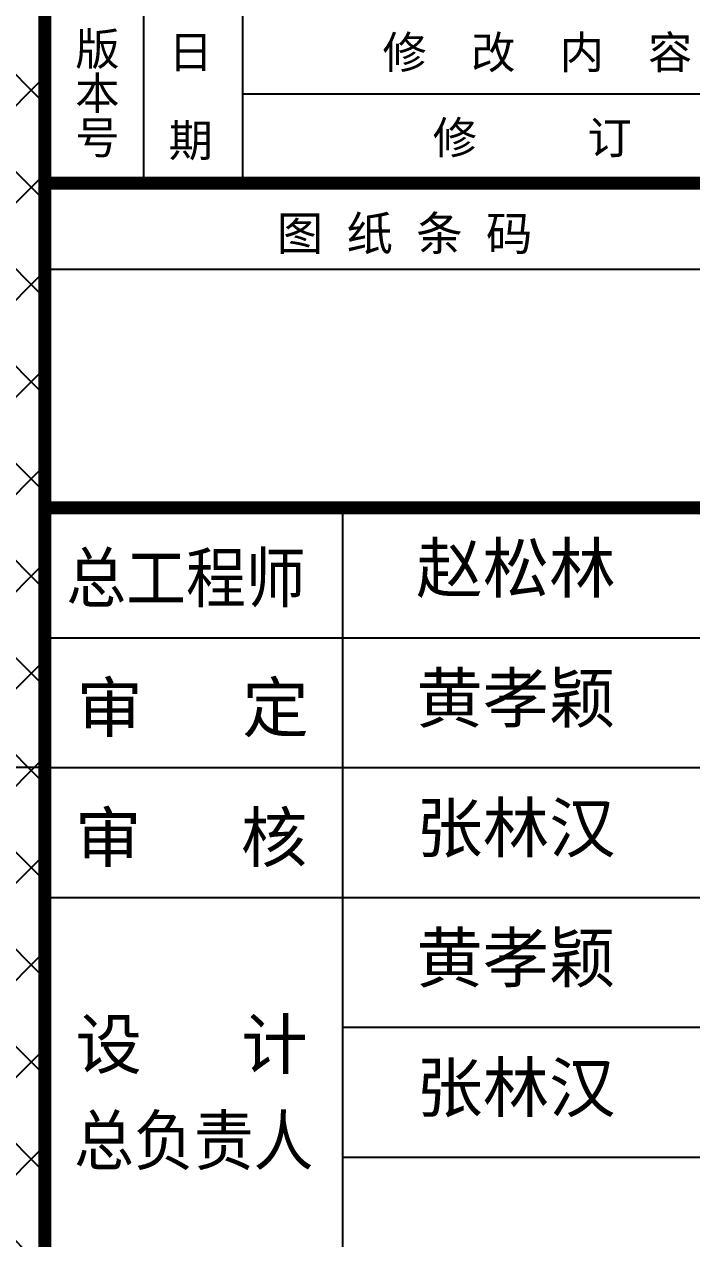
# Model space of a CAD drawing. Header units: millimetres. Extents: x 12325263 to 13848842, y -1463133 to 573208.
# Drawn here: x 12637402 to 12643565, y -1383245 to -1372023 of the extents above; entities that cross this region are included whole.
import ezdxf
from ezdxf.enums import TextEntityAlignment as Align

# ---------------------------------------------------------------- set-up
doc = ezdxf.new("R2010")
doc.units = ezdxf.units.MM
doc.header["$LTSCALE"] = 1000
for name, color, linetype in [('A-WALL-PATT', 8, 'Continuous'), ('TITEXT', 7, 'Continuous'), ('TITLIN', 7, 'Continuous'), ('图框层', 3, 'Continuous')]:
    doc.layers.add(name, color=color, linetype=linetype)
doc.styles.add('ACHT', font='simhei.ttf')
doc.styles.add('TITMK', font='simhei.ttf')
doc.styles.add('TITXC', font='simhei.ttf')
doc.styles.add('TITXH', font='')
doc.styles.add('TITXV', font='', dxfattribs={"width": 0.7})
doc.styles.get('TITXH').set_extended_font_data('@SimSun')
doc.styles.get('TITXV').set_extended_font_data('SimSun')

# ---------------------------------------------------------------- blocks, each defined once
blk = doc.blocks.new('21GZ_LABEL2a')
at = {"layer": '图框层', "style": 'TITXV'}
for s, p in [('赵松林', (-36, 198)), ('黄孝颖', (-36, 190)), ('张林汉', (-36, 182)), ('黄孝颖', (-36, 174)), ('张林汉', (-36, 166))]:
    blk.add_text(s, height=3, dxfattribs=at).set_placement(p, align=Align.BOTTOM_CENTER)
blk = doc.blocks.new('TITLEA0')
at = {"layer": 'TITLIN'}
for p, q in [((-5891.8, 28871.4), (-5891.8, 21532.2)), ((-5283.6, 28871.4), (-5283.6, 21532.2)), ((-5283.6, 22082.9), (-47, 22082.9))]:
    blk.add_line(p, q, dxfattribs=at)
at = {"layer": 'TITLIN', "const_width": 80}
blk.add_lwpolyline([(-6500, 78726.4), (-6500, 21532.2)], dxfattribs=at)
at = {"layer": 'TITEXT', "style": 'TITXH'}
for s, p in [('版本号', (-6280.2, 22498.7)), ('日  期', (-5705.9, 22480.5))]:
    blk.add_text(s, height=200, rotation=270, dxfattribs=at).set_placement(p)
at = {"layer": 'TITEXT', "style": 'TITXV'}
for s, p in [('修  改  内  容', (-4421.3, 22237.8)), ('修     订     栏', (-4111.9, 21712.3))]:
    blk.add_text(s, height=200, dxfattribs=at).set_placement(p)
blk = doc.blocks.new('横向图框_A0')
at = {"layer": 'TITLIN'}
for p, q in [((1132.321, 214.115), (1132.321, 110.493)), ((1114, 206.115), (1179, 206.115)), ((1114, 198.115), (1179, 198.115)), ((1114, 190.115), (1179, 190.115)), ((1132.321, 182.115), (1179, 182.115)), ((1132.321, 174.115), (1179, 174.115))]:
    blk.add_line(p, q, dxfattribs=at)
at = {"layer": 'TITLIN', "const_width": 0.8}
for points in [[(1114, 234.115), (1114, 10)], [(1114, 234.115), (1179, 234.115)], [(1114, 214.115), (1179, 214.115)]]:
    blk.add_lwpolyline(points, dxfattribs=at)
at = {"layer": '图框层'}
blk.add_line((1114, 228.813), (1158.86, 228.813), dxfattribs=at)
at = {"xscale": 0.01, "yscale": 0.01, "zscale": 0.01}
blk.add_blockref('TITLEA0', (1179, 18.793), dxfattribs=at)
at = {"style": 'TITXV', "width": 0.8}
for tag, p in [('智能化', (9.375, 781)), ('暖通', (3.125, 781)), ('给排水', (15.625, 705)), ('建筑', (3.125, 705)), ('结构', (9.375, 705)), ('电气', (21.875, 705))]:
    blk.add_attdef(tag, text='', height=2.5, rotation=90, dxfattribs=at).set_placement(p, align=Align.MIDDLE_CENTER)
for tag, height, style, p in [('总工程师', 3, 'ACHT', (1143.109, 210.304)), ('审定', 3, 'ACHT', (1143.109, 202.304)), ('审核', 3, 'ACHT', (1143.109, 194.304)), ('设计总负责人1', 3, 'ACHT', (1143.109, 186.304)), ('设计总负责人2', 3, 'ACHT', (1143.109, 178.304)), ('设计总负责人3', 3, 'ACHT', (1143.109, 170.304)), ('专业负责人1', 3, 'ACHT', (1143.109, 162.304)), ('专业负责人2', 3, 'ACHT', (1143.109, 154.304)), ('专业负责人3', 3, 'ACHT', (1143.109, 146.304)), ('校核1', 3, 'ACHT', (1143.109, 138.304)), ('校核2', 3, 'ACHT', (1143.109, 130.304)), ('设计1', 3, 'ACHT', (1143.109, 122.304)), ('设计2', 3, 'ACHT', (1143.109, 114.304)), ('工程编号', 3, 'TITXC', (1142.308, 74.793)), ('专业', 3, 'TITXC', (1170.433, 74.793)), ('设计阶段', 3, 'TITXC', (1155.544, 67.776)), ('图号', 5, 'TITXC', (1140.343, 32.746)), ('出图日期', 3, 'ACHT', (1144.346, 24.293))]:
    blk.add_attdef(tag, text='', height=height, dxfattribs=dict(style=style)).set_placement(p, align=Align.MIDDLE_CENTER)
at = {"style": 'TITXC', "flags": 1}
for tag, height, p in [('建设单位', 3, (1149.822, 102.293)), ('工程名称', 3, (1149.822, 86.293)), ('图纸名称', 5, (1149.822, 51.043))]:
    blk.add_attdef(tag, text='', height=height, dxfattribs=at).set_placement(p, align=Align.MIDDLE_CENTER)
at = {"style": 'ACHT', "width": 0.8}
for tag, p in [('版本号', (1172.763, 32.793)), ('序号', (1172.763, 24.293))]:
    blk.add_attdef(tag, text='', height=3, dxfattribs=at).set_placement(p, align=Align.MIDDLE_CENTER)
at = {"layer": 'TITEXT'}
for s, height, style, p in [('图 纸 条 码', 2.1, 'TITMK', (1128.276, 229.97)), ('审   定', 3, 'TITXV', (1115.944, 200.309)), ('审   核', 3, 'TITXV', (1115.85, 192.309)), ('设   计', 3, 'TITXV', (1115.884, 179.571))]:
    blk.add_text(s, height=height, dxfattribs=dict(at, style=style)).set_placement(p)
at = {"layer": 'TITEXT', "style": 'TITXV', "width": 0.9}
for s, p in [('总工程师', (1115.323, 208.309)), ('总负责人', (1115.801, 173.644))]:
    blk.add_text(s, height=3, dxfattribs=at).set_placement(p)
blk = doc.blocks.new('*U20')
blk.add_blockref('横向图框_A0', (0, 0))
blk = doc.blocks.new('A$C15443CC7')
at = {"xscale": 150, "yscale": 150, "zscale": 150}
blk.add_blockref('*U20', (0, 0), dxfattribs=at)
at = {"layer": '图框层', "xscale": 150, "yscale": 150, "zscale": 150}
blk.add_blockref('21GZ_LABEL2a', (176850, 1500), dxfattribs=at)

msp = doc.modelspace()

# ---------------------------------------------------------------- hatches: boundary and pattern name
at = {"layer": 'A-WALL-PATT'}
h = msp.add_hatch(dxfattribs=at)
h.set_pattern_fill('ANSI37', color=252, scale=400)
h.set_pattern_definition([(45, (0, 0), (-449.012806, 449.012806), []), (135, (0, 0), (-449.012806, -449.012806), [])])
h.paths.add_polyline_path([(12504241.6, -1283958), (12637591.6, -1283958), (12637591.6, -1405608), (12504241.6, -1405608)])
h.paths.add_polyline_path([(12536667.4, -1284257.5), (12508912.2, -1303721.7), (12510476.6, -1305952.6), (12510476.6, -1360683.5), (12523697, -1360697.5), (12523657.2, -1398386.8), (12613949.5, -1398386.7), (12628138.6, -1317575.9), (12611264, -1314613), (12574996.8, -1314613), (12574997.8, -1307236.8), (12568296.8, -1307236.8), (12568296.8, -1310085.9), (12554779.2, -1310084.1)], flags=16)

# ---------------------------------------------------------------- linework, layer by layer
msp.add_lwpolyline([(12627091.6, -1384608), (12637591.6, -1384608), (12637591.6, -1378890.7), (12627091.6, -1378890.7)], close=True)

# ---------------------------------------------------------------- block references
msp.add_blockref('A$C15443CC7', (12470491.6, -1408608))

doc.saveas('drawing.dxf')
